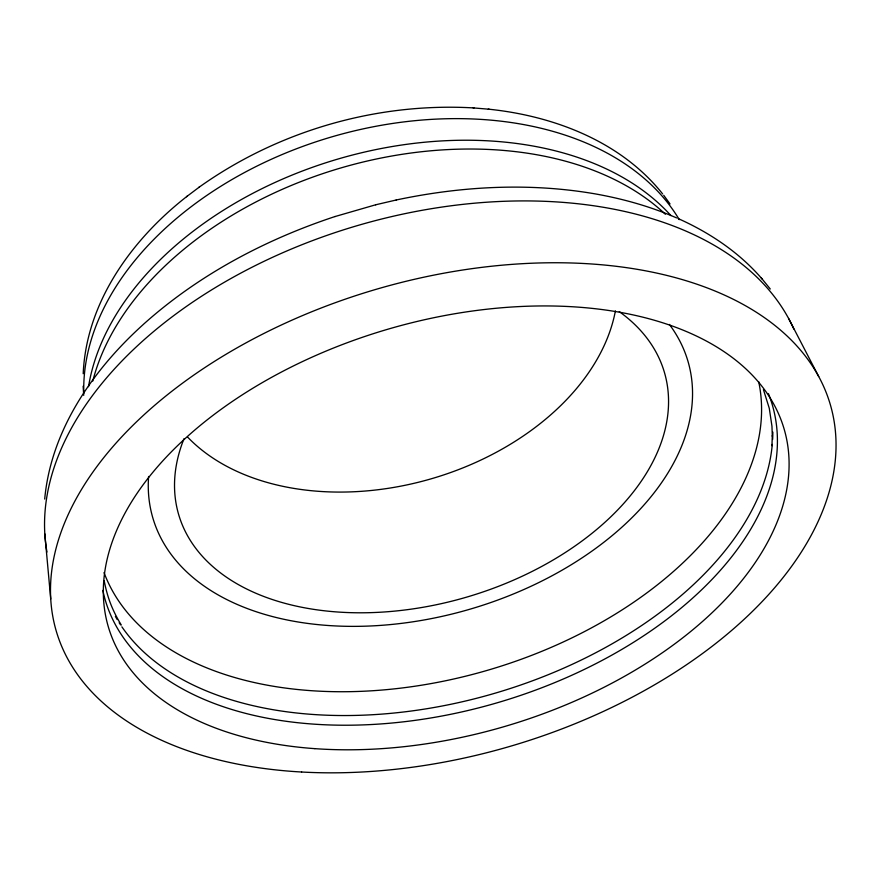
<?xml version="1.0" encoding="UTF-8"?>
<svg xmlns="http://www.w3.org/2000/svg" width="880" height="880" viewBox="0 0 880 880"><rect width="100%" height="100%" fill="white"/><g stroke="black" fill="none" stroke-linecap="round" stroke-linejoin="round"><path stroke-width="1.32" d="M771.947 445.72L772.321 435.435M83.204 373.714C86.273 302.203 131.846 239.536 186.527 196.713L187.275 196.141M44.704 499.059C50.963 430.309 92.84 370.106 142.813 324.907L143.803 323.994C198.77 274.78 265.276 239.591 335.093 216.513M198.759 187.484L199.452 186.967C278.267 130.889 376.519 102.421 473.121 107.888L473.99 107.954M186.527 196.713L199.452 186.967M334.972 216.557L375.793 204.754M396.165 200.013L396.44 199.947C461.274 186.219 528.737 182.512 594.253 193.721L595.595 193.952C623.359 198.902 650.683 206.58 676.555 217.888M375.65 204.787L396.44 199.947M488.257 109.164L489.214 109.241C554.092 116.05 621.016 141.537 662.607 193.897M473.121 107.888L489.214 109.241M678.073 218.537C709.863 232.716 739.585 252.659 762.333 279.235M761.035 277.64L770.264 289.003M663.707 195.272L670.032 203.951M121.286 625.042C112.277 610.159 107.437 597.696 104.159 580.569M788.601 318.472L818.708 376.541M763.422 389.587L769.274 408.276L771.958 426.195L772.321 436.381M44.814 533.852L50.732 599.016M83.138 386.221L83.721 395.329M83.798 393.25A314.919 213.906 -16.3 0 1 332.233 136.741A314.919 213.906 -16.3 0 1 679.272 219.648M88.528 386.683A318.703 213.136 -16.3 0 1 337.766 159.093A318.703 213.136 -16.3 0 1 670.934 215.589M92.785 381.062A320.243 212.806 -16.3 0 1 341.44 167.783A320.243 212.806 -16.3 0 1 665.39 214.269M46.97 552.035A390.841 242.242 -16.3 0 1 354.365 226.501A390.841 242.242 -16.3 0 1 793.826 329.043M768.46 393.701A347.512 208.692 -16.3 0 1 498.938 702.273A347.512 208.692 -16.3 0 1 102.839 590.403M758.681 381.645A341.319 210.738 -16.3 0 1 487.454 670.307A341.319 210.738 -16.3 0 1 104.027 572.572M669.405 324.456A278.795 176.671 -16.3 0 1 469.788 609.246A278.795 176.671 -16.3 0 1 148.61 476.476M619.278 311.63A253.077 160.138 -16.3 0 1 466.29 597.234A253.077 160.138 -16.3 0 1 184.019 438.68M772.838 432.08A345.719 209.297 -16.3 0 1 772.629 439.472M772.277 444.411A345.719 209.297 -16.3 0 1 488.554 695.068A345.719 209.297 -16.3 0 1 121.891 626.835M120.516 624.789A345.719 209.297 -16.3 0 1 119.174 622.732M117.238 619.586A345.719 209.297 -16.3 0 1 115.39 616.407M615.395 310.926A236.731 163.944 -16.3 0 1 432.63 478.39A236.731 163.944 -16.3 0 1 187.671 437.151M301.609 772.013A403.26 238.128 -16.3 0 0 831.358 408.364A403.26 238.128 -16.3 0 0 196.834 372.988A403.26 238.128 -16.3 0 0 301.609 772.013M314.864 748.649A352.077 207.042 -16.3 0 0 786.181 437.041A352.077 207.042 -16.3 0 0 237.589 397.914A352.077 207.042 -16.3 0 0 314.864 748.649"/></g></svg>
